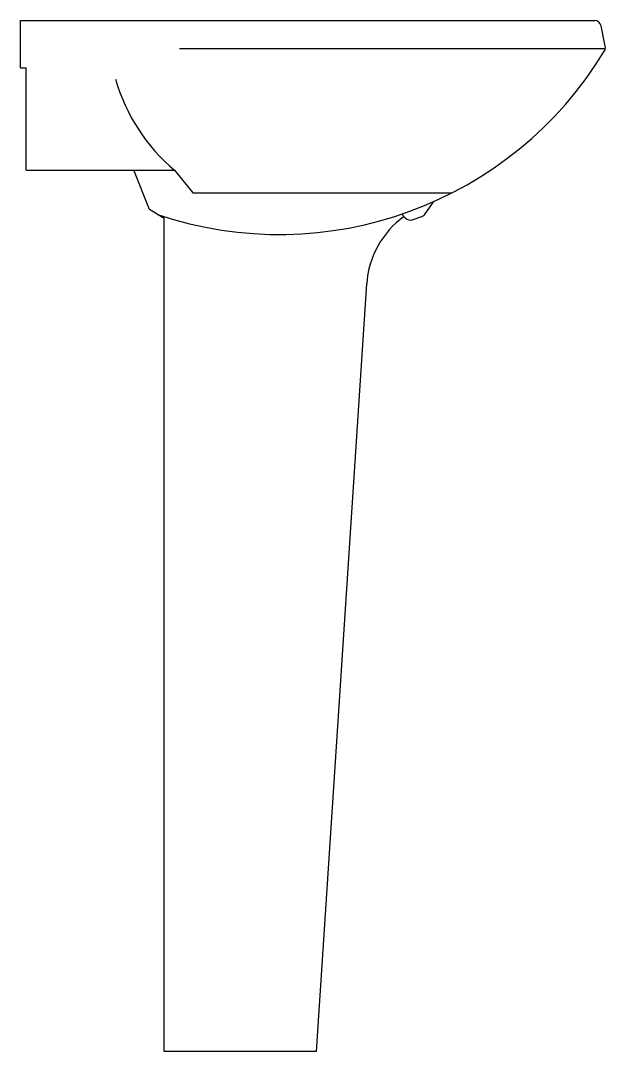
# Model space of a CAD drawing. Header units: millimetres. Extents: x -2940.116 to -2939.662, y 2956.278 to 2957.078.
import ezdxf

# ---------------------------------------------------------------- set-up
doc = ezdxf.new("R2010")
doc.units = ezdxf.units.MM
doc.header["$LTSCALE"] = 10
doc.layers.add('banheiro_louças', color=2, linetype='Continuous')

msp = doc.modelspace()

# ---------------------------------------------------------------- linework, layer by layer
at = {"layer": 'banheiro_louças'}
for p, q in [((-2940.11611, 2957.04179), (-2940.11611, 2957.07849)), ((-2940.11611, 2957.07849), (-2939.66998, 2957.07849)), ((-2939.66181, 2957.05865), (-2939.66509, 2957.0745)), ((-2939.99266, 2957.05674), (-2939.66179, 2957.05674)), ((-2940.11611, 2957.04179), (-2940.11171, 2957.04179)), ((-2940.11171, 2956.96224), (-2940.11171, 2957.04179)), ((-2940.11171, 2956.96224), (-2939.99646, 2956.96224)), ((-2940.01591, 2956.93179), (-2940.02806, 2956.96224)), ((-2939.99646, 2956.96224), (-2939.98226, 2956.94469)), ((-2939.98226, 2956.94469), (-2939.78093, 2956.94469)), ((-2939.80183, 2956.92833), (-2939.7951, 2956.93799)), ((-2940.00466, 2956.92489), (-2940.01591, 2956.93179)), ((-2940.00466, 2956.27803), (-2940.00466, 2956.92489)), ((-2939.81986, 2956.92821), (-2939.81726, 2956.92523)), ((-2939.81183, 2956.9238), (-2939.80427, 2956.92647)), ((-2939.88619, 2956.27803), (-2939.84719, 2956.87412)), ((-2939.88616, 2956.27803), (-2940.00466, 2956.27803))]:
    msp.add_line(p, q, dxfattribs=at)
for centre, radius, start, end in [((-2939.66998, 2957.07349), 0.005, 11.68937, 90), ((-2939.6667, 2957.05763), 0.005, 328.88304, 11.68937), ((-2939.91514, 2957.2076), 0.29518, 251.32075, 328.88304), ((-2939.90246, 2957.07343), 0.1456, 196.15166, 229.78958), ((-2939.77756, 2956.86956), 0.06977, 125.60841, 176.25594), ((-2939.81349, 2956.92852), 0.005, 221.13349, 289.45201), ((-2939.80593, 2956.93119), 0.005, 289.45201, 325.12719)]:
    msp.add_arc(centre, radius, start, end, dxfattribs=at)

doc.saveas('drawing.dxf')
